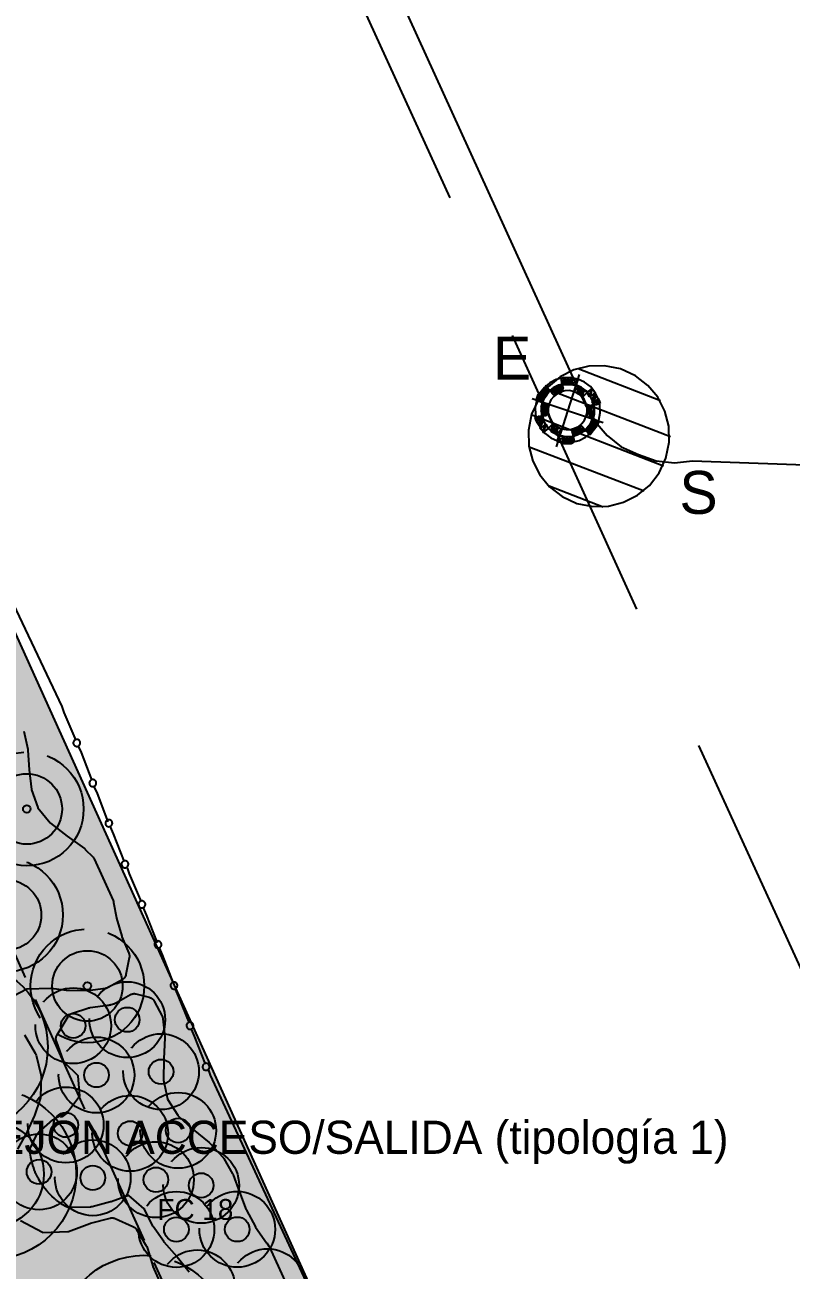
# Model space of a CAD drawing. Header units: metres. Extents: x 1 to 213, y 1 to 147.
# Drawn here: x 132.34 to 140.43, y 26.73 to 39.87 of the extents above; entities that cross this region are included whole.
import ezdxf
from ezdxf.enums import TextEntityAlignment as Align

# ---------------------------------------------------------------- set-up
doc = ezdxf.new("R2010")
doc.units = ezdxf.units.M
doc.linetypes.add('DASHED', pattern=[1.524, 1.27, -0.254])
for name, color, linetype in [('00-BASE-ARQUITECTURA', 8, 'Continuous'), ('00-BASE-TEXTO', 8, 'Continuous'), ('PJ-ARBUSTOS', 82, 'Continuous'), ('PJ-COPA-ADULTA', 8, 'DASHED'), ('PJ-CUBRESUELOS', 150, 'Continuous'), ('PJ-ETIQUETAS', 7, 'Continuous'), ('PJ-GRAVILLA', 42, 'Continuous'), ('PJ-LIMITE-JARDIN', 7, 'Continuous'), ('PJ-MASAS', 92, 'Continuous'), ('PJ-MASAS-RELLENO', 92, 'Continuous'), ('PJ-RIEGO-SECTORES', 5, 'Continuous'), ('PJ-VISIBILIDAD', 1, 'DASHED'), ('PJ-ZONAS-TIPOLOGIA', 30, 'Continuous')]:
    doc.layers.add(name, color=color, linetype=linetype)

# ---------------------------------------------------------------- blocks, each defined once
blk = doc.blocks.new('PJ_HS')
for radius in [0.558, 0.04]:
    blk.add_circle((0, 0), radius)
at = {"flags": 1}
for tag, p, height in [('CODIGO', (0.15, 0.15), 0.2), ('ESPECIE', (0.15, -0.1), 0.15), ('ZONA', (0.15, -0.3), 0.15)]:
    blk.add_attdef(tag, p, '', height=height, dxfattribs=at)
blk = doc.blocks.new('PJ_BA')
for radius in [0.372, 0.04]:
    blk.add_circle((0, 0), radius)
at = {"flags": 1}
for tag, p, height in [('CODIGO', (0.15, 0.15), 0.2), ('ESPECIE', (0.15, -0.1), 0.15), ('ZONA', (0.15, -0.3), 0.15)]:
    blk.add_attdef(tag, p, '', height=height, dxfattribs=at)
blk = doc.blocks.new('PJ_FC')
blk.add_circle((0, 0), 0.13)
at = {"flags": 1}
for tag, p, height in [('CODIGO', (0.15, 0.15), 0.2), ('ESPECIE', (0.15, -0.1), 0.15), ('ZONA', (0.15, -0.3), 0.15)]:
    blk.add_attdef(tag, p, '', height=height, dxfattribs=at)

msp = doc.modelspace()

# ---------------------------------------------------------------- hatches: boundary and pattern name
at = {"layer": 'PJ-GRAVILLA'}
h = msp.add_hatch(dxfattribs=at)
h.set_pattern_fill('GRAVEL', scale=0.03)
h.paths.add_polyline_path([(110.243, 40.04), (114.3, 39.996), (114.52, 39.908), (129.91, 39.908), (129.954, 39.82), (129.646, 39.467), (129.646, 39.247), (129.954, 38.497), (140.141, 15.963), (139.788, 15.919), (134.541, 16.669), (130.748, 16.889), (127.705, 17.551), (127.441, 17.727), (125.986, 18.124), (123.737, 19.138), (121.973, 20.152), (120.077, 21.519), (118.445, 22.975), (116.813, 24.783), (114.961, 27.384), (114.344, 28.531), (113.374, 30.692), (110.904, 37.439), (111.125, 37.747), (111.522, 37.968), (111.522, 38.409), (111.345, 38.629), (111.169, 38.673), (110.772, 38.497), (110.508, 38.673), (110.023, 39.864), (110.243, 40.04)])
at = {"layer": 'PJ-MASAS-RELLENO'}
for points in [[(129.147, 35.904), (129.142, 35.911), (129.138, 35.918), (129.135, 35.925), (129.132, 35.933), (129.13, 35.941), (129.129, 35.949), (129.129, 35.957), (129.13, 35.965), (129.143, 36.059), (129.145, 36.067), (129.147, 36.074), (129.15, 36.081), (129.153, 36.087), (129.157, 36.094), (129.162, 36.1), (129.245, 36.198), (129.245, 36.198), (129.376, 36.351), (129.376, 36.351), (129.504, 36.5), (129.512, 36.507), (129.654, 36.634), (129.661, 36.64), (129.824, 36.753), (129.824, 36.754), (129.983, 36.871), (129.986, 36.874), (130.044, 36.925), (130.051, 36.93), (130.057, 36.935), (130.065, 36.938), (130.072, 36.941), (130.08, 36.943), (130.088, 36.945), (130.183, 36.956), (130.191, 36.957), (130.199, 36.957), (130.207, 36.956), (130.215, 36.954), (130.222, 36.951), (130.229, 36.948), (130.236, 36.944), (130.397, 36.84), (130.403, 36.835), (130.484, 36.77), (130.49, 36.766), (130.495, 36.76), (130.499, 36.754), (130.503, 36.748), (130.507, 36.741), (130.771, 36.157), (130.774, 36.149), (130.776, 36.141), (130.777, 36.133), (130.778, 36.125), (130.78, 35.911), (130.78, 35.906), (130.807, 35.703), (130.808, 35.701), (130.808, 35.699), (130.874, 35.514), (130.876, 35.509), (130.965, 35.334), (130.966, 35.331), (131.048, 35.156), (131.05, 35.15), (131.052, 35.145), (131.106, 34.961), (131.108, 34.951), (131.141, 34.752), (131.141, 34.751), (131.182, 34.552), (131.183, 34.55), (131.184, 34.548), (131.266, 34.37), (131.267, 34.368), (131.268, 34.366), (131.408, 34.213), (131.409, 34.212), (131.411, 34.211), (131.593, 34.075), (131.755, 33.956), (131.761, 33.95), (131.767, 33.945), (131.772, 33.938), (131.776, 33.932), (131.78, 33.924), (132.029, 33.374), (132.032, 33.365), (132.035, 33.357), (132.036, 33.348), (132.05, 33.183), (132.051, 33.179), (132.09, 32.981), (132.09, 32.979), (132.091, 32.977), (132.162, 32.793), (132.164, 32.79), (132.25, 32.614), (132.253, 32.609), (132.324, 32.432), (132.326, 32.425), (132.328, 32.418), (132.367, 32.229), (132.369, 32.219), (132.384, 32.012), (132.384, 32.01), (132.407, 31.803), (132.407, 31.801), (132.408, 31.799), (132.474, 31.614), (132.475, 31.612), (132.476, 31.61), (132.604, 31.452), (132.606, 31.451), (132.607, 31.449), (132.784, 31.312), (132.785, 31.311), (132.966, 31.18), (132.971, 31.176), (132.976, 31.171), (133.054, 31.093), (133.059, 31.088), (133.063, 31.082), (133.067, 31.076), (133.071, 31.07), (133.269, 30.631), (133.272, 30.622), (133.275, 30.612), (133.305, 30.448), (133.306, 30.444), (133.361, 30.254), (133.363, 30.25), (133.436, 30.075), (133.438, 30.067), (133.44, 30.06), (133.442, 30.052), (133.442, 30.044), (133.442, 30.036), (133.44, 30.028), (133.405, 29.85), (133.403, 29.843), (133.4, 29.835), (133.397, 29.829), (133.393, 29.822), (133.389, 29.816), (133.384, 29.81), (133.378, 29.805), (133.372, 29.8), (133.365, 29.796), (133.218, 29.714), (133.211, 29.71), (133.204, 29.708), (133.197, 29.706), (133.19, 29.704), (133.004, 29.679), (132.998, 29.679), (132.992, 29.679), (132.782, 29.683), (132.774, 29.683), (132.618, 29.702), (132.612, 29.702), (132.363, 29.697), (132.361, 29.697), (132.359, 29.697), (132.216, 29.621), (132.214, 29.619), (132.053, 29.52), (132.046, 29.516), (132.039, 29.513), (131.852, 29.442), (131.845, 29.44), (131.838, 29.438), (131.83, 29.437), (131.823, 29.437), (131.628, 29.438), (131.621, 29.438), (131.614, 29.439), (131.607, 29.441), (131.6, 29.443), (131.594, 29.446), (131.428, 29.527), (131.421, 29.531), (131.415, 29.535), (131.406, 29.542), (131.403, 29.544), (131.402, 29.545), (131.397, 29.549), (131.393, 29.554), (131.267, 29.7), (131.263, 29.705), (131.259, 29.711), (131.256, 29.717), (131.165, 29.901), (131.161, 29.909), (131.091, 30.103), (131.089, 30.109), (131.034, 30.308), (131.032, 30.316), (131.032, 30.323), (131.016, 30.523), (131.016, 30.53), (131.016, 30.536), (131.017, 30.543), (131.019, 30.55), (131.069, 30.733), (131.071, 30.74), (131.074, 30.747), (131.077, 30.753), (131.081, 30.759), (131.086, 30.764), (131.209, 30.907), (131.215, 30.913), (131.221, 30.918), (131.228, 30.923), (131.235, 30.926), (131.41, 31.01), (131.416, 31.013), (131.423, 31.015), (131.429, 31.017), (131.615, 31.052), (131.617, 31.052), (131.619, 31.053), (131.863, 31.141), (131.865, 31.142), (131.865, 31.144), (131.911, 31.546), (131.911, 31.548), (131.91, 31.55), (131.758, 31.704), (131.756, 31.705), (131.755, 31.706), (131.484, 31.77), (131.482, 31.77), (131.48, 31.769), (131.326, 31.645), (131.319, 31.64), (131.312, 31.637), (131.305, 31.633), (131.298, 31.631), (131.122, 31.58), (131.115, 31.578), (131.108, 31.577), (131.1, 31.577), (131.093, 31.577), (130.903, 31.593), (130.895, 31.594), (130.887, 31.596), (130.695, 31.653), (130.689, 31.655), (130.496, 31.729), (130.491, 31.731), (130.3, 31.821), (130.293, 31.824), (130.287, 31.829), (130.214, 31.882), (130.208, 31.887), (130.202, 31.893), (130.162, 31.937), (130.16, 31.94), (130.143, 31.96), (130.141, 31.963), (130.093, 32.027), (130.091, 32.03), (130.077, 32.051), (130.075, 32.055), (130.033, 32.124), (130.032, 32.127), (130.02, 32.149), (130.018, 32.153), (129.983, 32.226), (129.982, 32.229), (129.972, 32.253), (129.971, 32.256), (129.97, 32.259), (129.967, 32.268), (129.966, 32.276), (129.954, 32.363), (129.954, 32.372), (129.954, 32.38), (129.955, 32.389), (129.957, 32.397), (130.016, 32.591), (130.018, 32.598), (130.021, 32.605), (130.025, 32.611), (130.134, 32.782), (130.136, 32.786), (130.24, 32.931), (130.241, 32.933), (130.241, 32.934), (130.307, 33.078), (130.308, 33.08), (130.308, 33.081), (130.355, 33.247), (130.358, 33.255), (130.426, 33.425), (130.429, 33.433), (130.433, 33.44), (130.438, 33.446), (130.56, 33.596), (130.668, 33.73), (130.669, 33.732), (130.668, 33.734), (130.605, 33.914), (130.604, 33.917), (130.523, 34.097), (130.522, 34.098), (130.522, 34.1), (130.414, 34.266), (130.41, 34.271), (130.274, 34.426), (130.25, 34.452), (130.245, 34.458), (130.241, 34.465), (130.237, 34.472), (129.998, 35.001), (129.996, 35.008), (129.994, 35.015), (129.992, 35.022), (129.991, 35.03), (129.991, 35.037), (129.997, 35.179), (129.998, 35.184), (130.022, 35.411), (130.022, 35.416), (130.017, 35.629), (130.017, 35.631), (130.016, 35.633), (129.955, 35.821), (129.955, 35.823), (129.953, 35.824), (129.676, 36.041), (129.675, 36.042), (129.673, 36.042), (129.463, 35.936), (129.461, 35.935), (129.46, 35.934), (129.331, 35.812), (129.325, 35.807), (129.319, 35.802), (129.312, 35.798), (129.305, 35.795), (129.298, 35.793), (129.29, 35.791), (129.282, 35.79), (129.274, 35.79), (129.267, 35.79), (129.259, 35.791), (129.251, 35.793), (129.244, 35.796), (129.237, 35.8), (129.23, 35.804), (129.224, 35.809), (129.218, 35.814), (129.213, 35.82), (129.147, 35.904)], [(129.221, 29.271), (129.221, 29.279), (129.221, 29.287), (129.222, 29.295), (129.223, 29.303), (129.226, 29.31), (129.229, 29.317), (129.233, 29.324), (129.274, 29.39), (129.279, 29.397), (129.284, 29.404), (129.441, 29.564), (129.442, 29.565), (129.443, 29.566), (129.443, 29.566), (129.609, 29.74), (129.61, 29.741), (129.616, 29.748), (129.617, 29.749), (129.622, 29.755), (129.624, 29.757), (129.635, 29.772), (129.637, 29.774), (129.641, 29.781), (129.642, 29.782), (129.647, 29.79), (129.647, 29.791), (129.742, 29.956), (129.743, 29.957), (129.747, 29.964), (129.747, 29.965), (129.75, 29.971), (129.751, 29.973), (129.758, 29.988), (129.759, 29.99), (129.761, 29.996), (129.761, 29.998), (129.767, 30.014), (129.767, 30.016), (129.769, 30.022), (129.769, 30.024), (129.773, 30.041), (129.773, 30.043), (129.774, 30.049), (129.774, 30.051), (129.775, 30.059), (129.775, 30.06), (129.793, 30.229), (129.793, 30.23), (129.794, 30.238), (129.794, 30.239), (129.794, 30.246), (129.794, 30.248), (129.794, 30.264), (129.794, 30.266), (129.794, 30.273), (129.794, 30.275), (129.792, 30.291), (129.792, 30.293), (129.791, 30.299), (129.79, 30.3), (129.789, 30.308), (129.789, 30.309), (129.749, 30.502), (129.749, 30.502), (129.748, 30.506), (129.748, 30.506), (129.747, 30.51), (129.747, 30.51), (129.746, 30.514), (129.746, 30.514), (129.72, 30.616), (129.718, 30.625), (129.717, 30.633), (129.717, 30.642), (129.719, 30.65), (129.72, 30.658), (129.723, 30.666), (129.794, 30.84), (129.798, 30.849), (129.9, 31.034), (129.901, 31.035), (129.975, 31.179), (129.976, 31.181), (129.977, 31.182), (130.006, 31.284), (130.006, 31.287), (130.035, 31.432), (130.037, 31.44), (130.04, 31.447), (130.043, 31.455), (130.047, 31.462), (130.161, 31.628), (130.166, 31.635), (130.171, 31.64), (130.177, 31.646), (130.184, 31.65), (130.191, 31.654), (130.198, 31.658), (130.349, 31.717), (130.357, 31.719), (130.365, 31.721), (130.373, 31.722), (130.381, 31.722), (130.389, 31.722), (130.397, 31.72), (130.405, 31.718), (130.412, 31.715), (130.419, 31.711), (130.487, 31.671), (130.488, 31.67), (130.513, 31.657), (130.514, 31.656), (130.589, 31.621), (130.59, 31.62), (130.616, 31.609), (130.618, 31.609), (130.695, 31.581), (130.697, 31.58), (130.723, 31.572), (130.725, 31.572), (130.805, 31.552), (130.807, 31.552), (130.834, 31.546), (130.836, 31.546), (130.896, 31.537), (130.904, 31.535), (130.911, 31.533), (130.918, 31.531), (130.924, 31.527), (130.93, 31.523), (130.936, 31.519), (130.942, 31.514), (130.947, 31.508), (130.951, 31.502), (131.012, 31.411), (131.016, 31.405), (131.019, 31.398), (131.022, 31.391), (131.023, 31.383), (131.025, 31.376), (131.05, 31.15), (131.05, 31.142), (131.05, 31.134), (131.049, 31.126), (131.011, 30.924), (131.008, 30.914), (130.948, 30.73), (130.947, 30.728), (130.947, 30.727), (130.916, 30.535), (130.887, 30.341), (130.885, 30.336), (130.837, 30.125), (130.836, 30.122), (130.798, 29.881), (130.798, 29.879), (130.798, 29.877), (130.825, 29.632), (130.825, 29.63), (130.826, 29.629), (130.962, 29.423), (130.963, 29.422), (130.964, 29.421), (131.189, 29.317), (131.191, 29.316), (131.193, 29.316), (131.45, 29.315), (131.453, 29.315), (131.455, 29.315), (131.69, 29.366), (131.691, 29.367), (131.691, 29.367), (131.699, 29.368), (131.706, 29.368), (131.713, 29.368), (131.72, 29.367), (131.727, 29.366), (131.734, 29.364), (131.752, 29.357), (131.753, 29.357), (131.78, 29.349), (131.782, 29.348), (131.855, 29.33), (131.857, 29.33), (131.883, 29.324), (131.885, 29.324), (131.96, 29.313), (131.962, 29.313), (131.989, 29.31), (131.991, 29.31), (132.066, 29.306), (132.068, 29.306), (132.096, 29.306), (132.098, 29.306), (132.173, 29.31), (132.173, 29.31), (132.18, 29.31), (132.188, 29.309), (132.195, 29.308), (132.202, 29.306), (132.209, 29.304), (132.216, 29.301), (132.223, 29.297), (132.308, 29.241), (132.314, 29.236), (132.32, 29.232), (132.325, 29.226), (132.329, 29.221), (132.333, 29.214), (132.447, 29.021), (132.451, 29.014), (132.454, 29.007), (132.456, 28.999), (132.506, 28.794), (132.507, 28.787), (132.508, 28.78), (132.508, 28.774), (132.504, 28.565), (132.503, 28.556), (132.502, 28.548), (132.5, 28.54), (132.438, 28.362), (132.435, 28.355), (132.362, 28.195), (132.36, 28.191), (132.261, 28.006), (132.259, 28.002), (132.171, 27.765), (132.17, 27.763), (132.17, 27.761), (132.163, 27.492), (132.163, 27.49), (132.164, 27.489), (132.287, 27.256), (132.288, 27.254), (132.29, 27.253), (132.524, 27.13), (132.526, 27.129), (132.528, 27.129), (132.793, 27.138), (132.795, 27.138), (132.797, 27.139), (133.024, 27.224), (133.032, 27.226), (133.238, 27.279), (133.246, 27.281), (133.253, 27.282), (133.261, 27.282), (133.269, 27.281), (133.276, 27.28), (133.284, 27.278), (133.291, 27.275), (133.479, 27.192), (133.486, 27.188), (133.493, 27.184), (133.499, 27.179), (133.505, 27.173), (133.51, 27.167), (133.515, 27.16), (133.62, 26.988), (133.625, 26.979), (133.633, 26.96), (133.637, 26.949), (133.688, 26.774), (133.69, 26.769), (133.774, 26.58), (133.777, 26.573), (133.779, 26.566), (133.832, 26.346), (133.834, 26.337), (133.835, 26.328), (133.834, 26.32), (133.833, 26.311), (133.789, 26.096), (133.787, 26.088), (133.784, 26.08), (133.781, 26.073), (133.777, 26.066), (133.772, 26.06), (133.766, 26.054), (133.614, 25.909), (133.607, 25.903), (133.601, 25.899), (133.594, 25.895), (133.586, 25.892), (133.578, 25.889), (133.57, 25.888), (133.562, 25.887), (133.365, 25.877), (133.357, 25.877), (133.349, 25.878), (133.341, 25.879), (133.334, 25.882), (133.326, 25.885), (133.319, 25.888), (133.313, 25.893), (133.153, 26.012), (133.147, 26.018), (133.141, 26.024), (132.991, 26.199), (132.99, 26.2), (132.989, 26.201), (132.815, 26.317), (132.814, 26.318), (132.812, 26.318), (132.615, 26.341), (132.613, 26.341), (132.61, 26.34), (132.394, 26.29), (132.391, 26.289), (132.172, 26.22), (132.161, 26.218), (132.103, 26.208), (132.095, 26.207), (132.088, 26.207), (132.081, 26.208), (132.074, 26.209), (131.976, 26.228), (131.97, 26.23), (131.963, 26.232), (131.819, 26.287), (131.812, 26.29), (131.805, 26.294), (131.651, 26.391), (131.649, 26.392), (131.485, 26.502), (131.484, 26.503), (131.476, 26.508), (131.475, 26.508), (131.469, 26.512), (131.467, 26.513), (131.451, 26.521), (131.449, 26.522), (131.443, 26.525), (131.442, 26.526), (131.434, 26.529), (131.432, 26.529), (131.269, 26.593), (131.268, 26.593), (131.26, 26.596), (131.259, 26.596), (131.253, 26.598), (131.251, 26.599), (131.235, 26.603), (131.233, 26.603), (131.227, 26.605), (131.225, 26.605), (131.209, 26.608), (131.207, 26.608), (131.201, 26.609), (131.199, 26.609), (131.183, 26.61), (131.181, 26.61), (131.174, 26.61), (131.173, 26.61), (131.165, 26.61), (131.164, 26.61), (130.984, 26.603), (130.983, 26.603), (130.975, 26.602), (130.974, 26.602), (130.968, 26.602), (130.966, 26.601), (130.95, 26.599), (130.948, 26.599), (130.942, 26.598), (130.94, 26.597), (130.924, 26.593), (130.922, 26.593), (130.916, 26.591), (130.915, 26.591), (130.907, 26.588), (130.906, 26.588), (130.693, 26.512), (130.692, 26.511), (130.687, 26.509), (130.686, 26.509), (130.681, 26.507), (130.68, 26.507), (130.675, 26.504), (130.674, 26.504), (130.536, 26.443), (130.529, 26.44), (130.522, 26.438), (130.514, 26.437), (130.506, 26.436), (130.498, 26.436), (130.491, 26.437), (130.483, 26.439), (130.476, 26.441), (130.469, 26.444), (130.462, 26.448), (130.455, 26.453), (130.387, 26.505), (130.38, 26.511), (130.373, 26.518), (130.223, 26.705), (130.223, 26.706), (130.069, 26.903), (130.068, 26.905), (130.066, 26.906), (129.899, 27.045), (129.898, 27.046), (129.896, 27.044), (129.681, 26.83), (129.675, 26.824), (129.669, 26.82), (129.662, 26.816), (129.655, 26.812), (129.647, 26.81), (129.639, 26.808), (129.631, 26.807), (129.623, 26.806), (129.615, 26.807), (129.607, 26.808), (129.6, 26.81), (129.592, 26.813), (129.585, 26.817), (129.578, 26.821), (129.572, 26.826), (129.566, 26.832), (129.561, 26.838), (129.557, 26.845), (129.49, 26.952), (129.487, 26.958), (129.484, 26.965), (129.482, 26.971), (129.434, 27.13), (129.433, 27.134), (129.399, 27.271), (129.398, 27.278), (129.397, 27.285), (129.386, 27.459), (129.386, 27.469), (129.397, 27.656), (129.398, 27.664), (129.4, 27.672), (129.448, 27.855), (129.451, 27.864), (129.525, 28.05), (129.526, 28.054), (129.581, 28.245), (129.581, 28.247), (129.581, 28.25), (129.571, 28.448), (129.571, 28.45), (129.57, 28.453), (129.484, 28.66), (129.481, 28.665), (129.354, 28.877), (129.351, 28.883), (129.251, 29.082), (129.248, 29.091), (129.245, 29.099), (129.244, 29.108), (129.221, 29.271)], [(132.393, 27.986), (132.392, 27.993), (132.393, 28), (132.393, 28.007), (132.395, 28.015), (132.397, 28.022), (132.4, 28.028), (132.464, 28.161), (132.468, 28.169), (132.473, 28.175), (132.478, 28.181), (132.484, 28.187), (132.634, 28.317), (132.64, 28.322), (132.647, 28.327), (132.796, 28.41), (132.797, 28.411), (132.799, 28.413), (132.916, 28.566), (132.917, 28.567), (132.917, 28.569), (132.9, 28.778), (132.9, 28.78), (132.899, 28.781), (132.761, 28.92), (132.756, 28.927), (132.751, 28.934), (132.746, 28.941), (132.743, 28.949), (132.671, 29.146), (132.669, 29.154), (132.667, 29.161), (132.666, 29.169), (132.666, 29.177), (132.667, 29.185), (132.669, 29.193), (132.671, 29.2), (132.674, 29.208), (132.678, 29.215), (132.795, 29.409), (132.8, 29.415), (132.805, 29.422), (132.811, 29.427), (132.817, 29.432), (132.824, 29.437), (132.831, 29.44), (132.839, 29.443), (133.002, 29.496), (133.01, 29.499), (133.019, 29.5), (133.021, 29.5), (133.022, 29.5), (133.028, 29.501), (133.028, 29.501), (133.213, 29.526), (133.214, 29.526), (133.221, 29.527), (133.222, 29.527), (133.228, 29.528), (133.23, 29.529), (133.245, 29.532), (133.246, 29.533), (133.252, 29.534), (133.254, 29.535), (133.268, 29.539), (133.27, 29.54), (133.275, 29.542), (133.277, 29.543), (133.29, 29.549), (133.292, 29.55), (133.298, 29.552), (133.299, 29.553), (133.305, 29.556), (133.306, 29.557), (133.453, 29.639), (133.453, 29.639), (133.459, 29.642), (133.466, 29.645), (133.474, 29.647), (133.481, 29.648), (133.489, 29.649), (133.496, 29.649), (133.504, 29.648), (133.511, 29.646), (133.652, 29.611), (133.659, 29.609), (133.666, 29.606), (133.672, 29.603), (133.679, 29.599), (133.684, 29.594), (133.69, 29.589), (133.695, 29.583), (133.699, 29.577), (133.703, 29.571), (133.787, 29.411), (133.79, 29.404), (133.792, 29.397), (133.794, 29.39), (133.795, 29.383), (133.816, 29.193), (133.817, 29.187), (133.817, 29.181), (133.806, 28.962), (133.806, 28.961), (133.801, 28.74), (133.802, 28.738), (133.802, 28.736), (133.843, 28.538), (133.844, 28.536), (133.845, 28.534), (133.952, 28.366), (133.953, 28.364), (133.954, 28.363), (134.113, 28.216), (134.115, 28.215), (134.283, 28.076), (134.291, 28.069), (134.427, 27.924), (134.433, 27.917), (134.438, 27.91), (134.531, 27.748), (134.534, 27.742), (134.537, 27.736), (134.605, 27.553), (134.676, 27.367), (134.678, 27.362), (134.772, 27.189), (134.774, 27.185), (134.891, 27.02), (134.892, 27.019), (134.916, 26.983), (134.92, 26.978), (134.923, 26.972), (135.084, 26.617), (135.087, 26.609), (135.089, 26.6), (135.09, 26.592), (135.104, 26.459), (135.104, 26.452), (135.104, 26.445), (135.087, 26.223), (135.071, 25.997), (135.071, 25.995), (135.072, 25.993), (135.101, 25.789), (135.101, 25.787), (135.102, 25.786), (135.195, 25.61), (135.196, 25.609), (135.197, 25.608), (135.341, 25.454), (135.341, 25.453), (135.431, 25.356), (135.436, 25.351), (135.44, 25.344), (135.444, 25.338), (135.447, 25.331), (135.449, 25.324), (135.451, 25.316), (135.452, 25.309), (135.452, 25.301), (135.452, 25.293), (135.45, 25.286), (135.448, 25.279), (135.419, 25.182), (135.416, 25.174), (135.413, 25.167), (135.408, 25.16), (135.404, 25.154), (135.398, 25.148), (135.392, 25.143), (135.386, 25.138), (135.379, 25.134), (135.372, 25.131), (135.364, 25.129), (135.357, 25.127), (135.213, 25.1), (135.205, 25.099), (135.197, 25.099), (135.189, 25.1), (135.181, 25.101), (135.173, 25.104), (135.015, 25.158), (135.013, 25.159), (135.011, 25.159), (134.817, 25.153), (134.611, 25.145), (134.603, 25.145), (134.595, 25.146), (134.587, 25.148), (134.58, 25.15), (134.573, 25.153), (134.566, 25.157), (134.559, 25.161), (134.403, 25.281), (134.397, 25.286), (134.391, 25.292), (134.386, 25.298), (134.382, 25.305), (134.378, 25.312), (134.146, 25.825), (134.143, 25.833), (134.141, 25.841), (134.14, 25.848), (134.139, 25.857), (134.139, 25.865), (134.157, 26.08), (134.157, 26.081), (134.177, 26.309), (134.177, 26.311), (134.177, 26.313), (134.157, 26.521), (134.157, 26.523), (134.156, 26.525), (134.076, 26.705), (134.075, 26.707), (134.074, 26.708), (133.947, 26.869), (133.946, 26.871), (133.81, 27.025), (133.804, 27.032), (133.693, 27.19), (133.689, 27.196), (133.686, 27.202), (133.602, 27.375), (133.601, 27.377), (133.599, 27.379), (133.434, 27.518), (133.432, 27.519), (133.431, 27.518), (133.248, 27.452), (133.241, 27.45), (133.049, 27.399), (133.039, 27.397), (133.03, 27.396), (132.813, 27.39), (132.806, 27.39), (132.798, 27.391), (132.791, 27.393), (132.784, 27.395), (132.777, 27.398), (132.77, 27.402), (132.736, 27.422), (132.733, 27.424), (132.712, 27.438), (132.709, 27.44), (132.676, 27.464), (132.673, 27.467), (132.654, 27.483), (132.651, 27.485), (132.621, 27.512), (132.618, 27.515), (132.6, 27.533), (132.597, 27.536), (132.57, 27.566), (132.568, 27.569), (132.552, 27.589), (132.549, 27.592), (132.525, 27.624), (132.523, 27.627), (132.509, 27.648), (132.507, 27.652), (132.486, 27.686), (132.484, 27.69), (132.472, 27.712), (132.47, 27.716), (132.453, 27.752), (132.451, 27.755), (132.442, 27.779), (132.44, 27.783), (132.427, 27.821), (132.425, 27.824), (132.418, 27.849), (132.417, 27.852), (132.407, 27.891), (132.406, 27.895), (132.401, 27.92), (132.401, 27.924), (132.395, 27.964), (132.394, 27.968), (132.393, 27.986)]]:
    msp.add_hatch(color=7, dxfattribs=at).paths.add_polyline_path(points)

# ---------------------------------------------------------------- linework, layer by layer
at = {"layer": '00-BASE-ARQUITECTURA'}
for points in [[(132.733, 32.681), (129.96, 38.513), (126.753, 45.678), (123.451, 52.758), (120.043, 60.007), (116.752, 67.225), (113.566, 74.21), (110.402, 81.365), (106.962, 88.477), (103.628, 95.705), (100.348, 102.806), (97.046, 109.993), (93.786, 117.105), (90.42, 124.481), (87.14, 131.54), (83.753, 138.843), (80.652, 145.574)], [(132.457, 48.577), (138.257, 35.867), (138.363, 35.687), (138.49, 35.539), (138.638, 35.422), (138.818, 35.338), (139.008, 35.274), (139.199, 35.253), (139.389, 35.274), (155.783, 34.692)], [(135.505, 40.936), (136.828, 38.047)], [(137.484, 36.597), (138.797, 33.708)], [(138.169, 34.824), (138.338, 34.79), (138.504, 34.795), (138.663, 34.835), (138.809, 34.91), (138.936, 35.014), (139.038, 35.146), (139.109, 35.302), (139.144, 35.471), (139.139, 35.638), (139.098, 35.797), (139.024, 35.943), (138.92, 36.069), (138.788, 36.171), (138.631, 36.243), (138.462, 36.277), (138.296, 36.272), (138.137, 36.232), (137.991, 36.158), (137.864, 36.053), (137.762, 35.921), (137.691, 35.765), (137.656, 35.596), (137.661, 35.429), (137.702, 35.27), (137.776, 35.124), (137.88, 34.998), (138.012, 34.896), (138.169, 34.824)], [(137.965, 35.482), (138.043, 35.466), (138.12, 35.468), (138.193, 35.487), (138.26, 35.521), (138.319, 35.569), (138.366, 35.63), (138.399, 35.702), (138.415, 35.78), (138.413, 35.857), (138.394, 35.93), (138.36, 35.997), (138.311, 36.056), (138.251, 36.103), (138.178, 36.136), (138.101, 36.152), (138.024, 36.149), (137.95, 36.13), (137.883, 36.096), (137.825, 36.048), (137.778, 35.987), (137.745, 35.915), (137.729, 35.837), (137.731, 35.761), (137.75, 35.687), (137.784, 35.62), (137.832, 35.562), (137.893, 35.515), (137.965, 35.482)], [(138.194, 36.184), (137.95, 35.422)], [(138.003, 36.142), (138.003, 36.142), (138.035, 36.153), (138.003, 36.142), (138.035, 36.153), (138.014, 36.079), (138.003, 36.142)], [(138.035, 36.079), (138.056, 36.153), (138.014, 36.079), (138.035, 36.079)], [(138.056, 36.153), (138.014, 36.079), (138.035, 36.153), (138.056, 36.153)], [(138.067, 36.079), (138.088, 36.153), (138.035, 36.079), (138.067, 36.079)], [(138.088, 36.153), (138.035, 36.079), (138.056, 36.153), (138.088, 36.153)], [(138.098, 36.079), (138.119, 36.153), (138.067, 36.079), (138.098, 36.079)], [(138.119, 36.153), (138.067, 36.079), (138.088, 36.153), (138.119, 36.153)], [(138.13, 36.142), (138.098, 36.079), (138.119, 36.153), (138.13, 36.142)], [(138.183, 36.248), (139.051, 35.909)], [(137.802, 36.015), (137.76, 35.973), (137.749, 35.909), (137.802, 36.015)], [(137.802, 36.015), (137.76, 35.909), (137.749, 35.909), (137.802, 36.015)], [(137.781, 35.899), (137.844, 36.068), (137.76, 35.909), (137.781, 35.899)], [(137.844, 36.068), (137.76, 35.909), (137.802, 36.015), (137.844, 36.068)], [(137.855, 36.047), (137.781, 35.899), (137.844, 36.068), (137.855, 36.047)], [(137.802, 35.888), (137.855, 36.047), (137.781, 35.899), (137.802, 35.888)], [(137.985, 35.542), (138.048, 35.529), (138.111, 35.531), (138.171, 35.546), (138.226, 35.574), (138.273, 35.613), (138.312, 35.663), (138.339, 35.722), (138.351, 35.785), (138.35, 35.848), (138.334, 35.908), (138.306, 35.962), (138.267, 36.01), (138.218, 36.048), (138.159, 36.075), (138.095, 36.088), (138.033, 36.086), (137.973, 36.071), (137.918, 36.043), (137.87, 36.004), (137.832, 35.954), (137.805, 35.896), (137.792, 35.832), (137.794, 35.769), (137.809, 35.71), (137.837, 35.655), (137.877, 35.607), (137.926, 35.569), (137.985, 35.542)], [(137.865, 36.036), (137.802, 35.888), (137.855, 36.047), (137.865, 36.036)], [(137.823, 35.93), (137.865, 36.036), (137.802, 35.888), (137.823, 35.93)], [(137.865, 36.026), (137.823, 35.93), (137.865, 36.036), (137.865, 36.026)], [(137.855, 35.973), (137.865, 36.026), (137.823, 35.93), (137.855, 35.973)], [(137.844, 36.036), (139.157, 35.528)], [(137.887, 36.015), (137.855, 35.973), (137.865, 36.026), (137.887, 36.015)], [(138.008, 35.612), (138.055, 35.603), (138.101, 35.604), (138.145, 35.616), (138.185, 35.636), (138.22, 35.665), (138.248, 35.701), (138.268, 35.745), (138.278, 35.791), (138.276, 35.838), (138.265, 35.882), (138.244, 35.922), (138.216, 35.957), (138.179, 35.985), (138.136, 36.005), (138.089, 36.014), (138.043, 36.013), (137.999, 36.002), (137.959, 35.981), (137.924, 35.952), (137.895, 35.916), (137.876, 35.873), (137.866, 35.826), (137.867, 35.78), (137.879, 35.736), (137.899, 35.696), (137.928, 35.66), (137.965, 35.632), (138.008, 35.612)], [(137.887, 36.015), (137.887, 36.015), (137.929, 36.036), (137.887, 36.015), (137.929, 36.036), (137.908, 35.983), (137.887, 36.015)], [(137.929, 35.962), (137.961, 36.057), (137.908, 35.983), (137.929, 35.962)], [(137.961, 36.057), (137.908, 35.983), (137.929, 36.036), (137.961, 36.057)], [(137.94, 35.962), (137.971, 36.057), (137.929, 35.962), (137.94, 35.962)], [(137.971, 36.057), (137.929, 35.962), (137.961, 36.057), (137.971, 36.057)], [(137.961, 35.983), (137.992, 36.068), (137.94, 35.962), (137.961, 35.983)], [(137.992, 36.068), (137.94, 35.962), (137.971, 36.057), (137.992, 36.068)], [(137.992, 35.994), (138.014, 36.079), (137.961, 35.983), (137.992, 35.994)], [(138.014, 36.079), (137.961, 35.983), (137.992, 36.068), (138.014, 36.079)], [(137.992, 35.994), (138.014, 36.068), (138.014, 36.079), (137.992, 35.994)], [(138.024, 36.036), (137.992, 35.994), (138.014, 36.068), (138.024, 36.036)], [(138.014, 36.068), (137.992, 35.994), (138.014, 36.068)], [(138.014, 36.004), (138.024, 36.036), (137.992, 35.994), (138.014, 36.004)], [(138.109, 36.079), (138.13, 36.142), (138.098, 36.079), (138.109, 36.079)], [(138.183, 36.131), (138.109, 36.079), (138.13, 36.142), (138.183, 36.131)], [(138.162, 36.068), (138.183, 36.131), (138.109, 36.079), (138.162, 36.068)], [(138.194, 36.057), (138.141, 36.004), (138.162, 36.068), (138.194, 36.057)], [(138.172, 35.983), (138.194, 36.057), (138.141, 36.004), (138.172, 35.983)], [(138.204, 36.047), (138.172, 35.983), (138.194, 36.057), (138.204, 36.047)], [(138.183, 35.983), (138.204, 36.047), (138.172, 35.983), (138.183, 35.983)], [(138.225, 36.036), (138.183, 35.983), (138.204, 36.047), (138.225, 36.036)], [(138.204, 35.973), (138.225, 36.036), (138.183, 35.983), (138.204, 35.973)], [(138.246, 36.026), (138.204, 35.973), (138.225, 36.036), (138.246, 36.026)], [(138.215, 35.952), (138.246, 36.026), (138.204, 35.973), (138.215, 35.952)], [(138.246, 36.015), (138.215, 35.952), (138.246, 36.026), (138.246, 36.015)], [(138.225, 35.941), (138.246, 36.015), (138.215, 35.952), (138.225, 35.941)], [(138.278, 35.994), (138.225, 35.941), (138.246, 36.015), (138.278, 35.994)], [(138.278, 35.994), (138.278, 35.994), (138.331, 36.036), (138.278, 35.994), (138.331, 36.036), (138.299, 35.952), (138.278, 35.994)], [(138.299, 35.952), (138.299, 35.952), (138.331, 36.036), (138.299, 35.952), (138.331, 36.036), (138.31, 35.952), (138.299, 35.952)], [(138.363, 35.994), (138.31, 35.952), (138.331, 36.036), (138.363, 35.994)], [(137.696, 35.93), (138.448, 35.676)], [(137.76, 35.973), (137.749, 35.909), (137.738, 35.909), (137.76, 35.973)], [(137.844, 35.877), (137.791, 35.793), (137.823, 35.888), (137.844, 35.877)], [(137.791, 35.793), (137.823, 35.888), (137.791, 35.846), (137.791, 35.793)], [(137.823, 35.888), (137.791, 35.846), (137.813, 35.888), (137.823, 35.888)], [(137.791, 35.846), (137.813, 35.888), (137.802, 35.888), (137.791, 35.846)], [(137.813, 35.888), (137.802, 35.888), (137.813, 35.888)], [(137.802, 35.888), (137.802, 35.888)], [(138.268, 35.983), (138.278, 35.994), (138.225, 35.941), (138.268, 35.983)], [(138.331, 35.909), (138.363, 35.994), (138.31, 35.952), (138.331, 35.909)], [(138.363, 35.983), (138.331, 35.909), (138.363, 35.994), (138.363, 35.983)], [(138.373, 35.962), (138.331, 35.888), (138.363, 35.983), (138.373, 35.962)], [(138.331, 35.888), (138.363, 35.983), (138.331, 35.909), (138.331, 35.888)], [(138.342, 35.867), (138.373, 35.962), (138.331, 35.888), (138.342, 35.867)], [(138.395, 35.93), (138.342, 35.867), (138.373, 35.962), (138.395, 35.93)], [(138.373, 35.867), (138.395, 35.93), (138.342, 35.867), (138.373, 35.867)], [(138.405, 35.909), (138.373, 35.867), (138.395, 35.93), (138.405, 35.909)], [(138.384, 35.867), (138.405, 35.909), (138.373, 35.867), (138.384, 35.867)], [(138.416, 35.877), (138.384, 35.867), (138.405, 35.909), (138.416, 35.877)], [(137.686, 35.761), (139.083, 35.221)], [(137.77, 35.645), (137.802, 35.75), (137.749, 35.676), (137.77, 35.645)], [(137.802, 35.75), (137.749, 35.676), (137.77, 35.74), (137.802, 35.75)], [(137.813, 35.719), (137.77, 35.645), (137.802, 35.75), (137.813, 35.719)], [(137.802, 35.75), (137.844, 35.877), (137.791, 35.793), (137.802, 35.75)], [(137.823, 35.75), (137.855, 35.877), (137.802, 35.75), (137.823, 35.75)], [(137.855, 35.877), (137.802, 35.75), (137.844, 35.877), (137.855, 35.877)], [(137.876, 35.867), (137.823, 35.75), (137.855, 35.877), (137.876, 35.867)], [(137.834, 35.75), (137.876, 35.867), (137.823, 35.75), (137.834, 35.75)], [(137.865, 35.835), (137.834, 35.75), (137.876, 35.867), (137.865, 35.835)], [(137.844, 35.75), (137.865, 35.835), (137.834, 35.75), (137.844, 35.75)], [(137.865, 35.793), (137.844, 35.75), (137.865, 35.835), (137.865, 35.793)], [(137.855, 35.761), (137.865, 35.793), (137.844, 35.75), (137.855, 35.761)], [(138.299, 35.729), (138.342, 35.867), (138.268, 35.74), (138.299, 35.729)], [(138.342, 35.867), (138.268, 35.74), (138.31, 35.856), (138.342, 35.867)], [(138.268, 35.74), (138.31, 35.856), (138.278, 35.772), (138.268, 35.74)], [(138.31, 35.856), (138.278, 35.772), (138.299, 35.856), (138.31, 35.856)], [(138.278, 35.772), (138.299, 35.856), (138.278, 35.814), (138.278, 35.772)], [(138.299, 35.856), (138.278, 35.814), (138.289, 35.846), (138.299, 35.856)], [(138.352, 35.814), (138.299, 35.729), (138.342, 35.867), (138.352, 35.814)], [(138.321, 35.719), (138.352, 35.814), (138.299, 35.729), (138.321, 35.719)], [(138.352, 35.761), (138.321, 35.719), (138.352, 35.814), (138.352, 35.761)], [(138.331, 35.719), (138.352, 35.761), (138.321, 35.719), (138.331, 35.719)], [(138.342, 35.719), (138.331, 35.719), (138.352, 35.761), (138.342, 35.719)], [(137.76, 35.74), (137.738, 35.698), (137.728, 35.729), (137.76, 35.74)], [(137.77, 35.74), (137.76, 35.74), (137.738, 35.698), (137.77, 35.74)], [(137.77, 35.74), (137.749, 35.676), (137.738, 35.698), (137.77, 35.74)], [(137.781, 35.623), (137.813, 35.719), (137.77, 35.645), (137.781, 35.623)], [(137.813, 35.698), (137.781, 35.623), (137.813, 35.719), (137.813, 35.698)], [(137.834, 35.655), (137.781, 35.613), (137.813, 35.698), (137.834, 35.655)], [(137.781, 35.613), (137.813, 35.698), (137.781, 35.623), (137.781, 35.613)], [(137.813, 35.581), (137.834, 35.655), (137.781, 35.613), (137.813, 35.581)], [(137.865, 35.613), (137.813, 35.571), (137.844, 35.655), (137.865, 35.613)], [(137.813, 35.571), (137.844, 35.655), (137.813, 35.581), (137.813, 35.571)], [(137.844, 35.655), (137.813, 35.581), (137.834, 35.655), (137.844, 35.655)], [(137.865, 35.613), (137.865, 35.613), (137.876, 35.623), (137.865, 35.613), (137.876, 35.623), (137.918, 35.666), (137.865, 35.613)], [(137.918, 35.666), (137.897, 35.592), (137.865, 35.613), (137.918, 35.666)], [(137.929, 35.655), (137.897, 35.592), (137.918, 35.666), (137.929, 35.655)], [(137.94, 35.645), (137.897, 35.581), (137.929, 35.655), (137.94, 35.645)], [(137.897, 35.581), (137.929, 35.655), (137.897, 35.592), (137.897, 35.581)], [(137.918, 35.571), (137.94, 35.645), (137.897, 35.581), (137.918, 35.571)], [(137.961, 35.623), (137.918, 35.571), (137.94, 35.645), (137.961, 35.623)], [(137.94, 35.56), (137.961, 35.623), (137.918, 35.571), (137.94, 35.56)], [(137.95, 35.549), (137.971, 35.623), (137.94, 35.56), (137.95, 35.549)], [(137.971, 35.623), (137.94, 35.56), (137.961, 35.623), (137.971, 35.623)], [(138.003, 35.602), (137.95, 35.549), (137.971, 35.623), (138.003, 35.602)], [(138.151, 35.539), (138.183, 35.623), (138.13, 35.528), (138.151, 35.539)], [(138.183, 35.623), (138.13, 35.528), (138.151, 35.613), (138.183, 35.623)], [(138.172, 35.549), (138.204, 35.645), (138.151, 35.539), (138.172, 35.549)], [(138.204, 35.645), (138.151, 35.539), (138.183, 35.623), (138.204, 35.645)], [(138.183, 35.549), (138.215, 35.645), (138.172, 35.549), (138.183, 35.549)], [(138.215, 35.645), (138.172, 35.549), (138.204, 35.645), (138.215, 35.645)], [(138.236, 35.623), (138.183, 35.549), (138.215, 35.645), (138.236, 35.623)], [(138.215, 35.571), (138.236, 35.623), (138.183, 35.549), (138.215, 35.571)], [(138.257, 35.592), (138.215, 35.571), (138.236, 35.623), (138.257, 35.592)], [(138.278, 35.581), (138.289, 35.634), (138.257, 35.592), (138.278, 35.581)], [(138.289, 35.571), (138.321, 35.676), (138.278, 35.581), (138.289, 35.571)], [(138.321, 35.676), (138.278, 35.581), (138.289, 35.634), (138.321, 35.676)], [(138.363, 35.708), (138.289, 35.56), (138.342, 35.719), (138.363, 35.708)], [(138.289, 35.56), (138.342, 35.719), (138.289, 35.571), (138.289, 35.56)], [(138.342, 35.719), (138.289, 35.571), (138.321, 35.676), (138.342, 35.719)], [(138.31, 35.549), (138.363, 35.708), (138.289, 35.56), (138.31, 35.549)], [(138.384, 35.698), (138.31, 35.549), (138.363, 35.708), (138.384, 35.698)], [(138.342, 35.592), (138.384, 35.698), (138.31, 35.549), (138.342, 35.592)], [(138.384, 35.645), (138.395, 35.698), (138.342, 35.592), (138.384, 35.645)], [(138.395, 35.698), (138.342, 35.592), (138.384, 35.698), (138.395, 35.698)], [(138.405, 35.698), (138.384, 35.645), (138.395, 35.698), (138.405, 35.698)], [(137.813, 35.571), (137.865, 35.613), (137.813, 35.571)], [(137.982, 35.539), (138.003, 35.602), (137.95, 35.549), (137.982, 35.539)], [(138.035, 35.528), (137.961, 35.475), (137.982, 35.539), (138.035, 35.528)], [(138.014, 35.465), (138.035, 35.528), (137.961, 35.475), (138.014, 35.465)], [(138.024, 35.454), (138.045, 35.528), (138.014, 35.465), (138.024, 35.454)], [(138.045, 35.528), (138.014, 35.465), (138.035, 35.528), (138.045, 35.528)], [(138.056, 35.454), (138.077, 35.528), (138.024, 35.454), (138.056, 35.454)], [(138.077, 35.528), (138.024, 35.454), (138.045, 35.528), (138.077, 35.528)], [(138.088, 35.454), (138.109, 35.528), (138.056, 35.454), (138.088, 35.454)], [(138.109, 35.528), (138.056, 35.454), (138.077, 35.528), (138.109, 35.528)], [(138.109, 35.454), (138.13, 35.528), (138.088, 35.454), (138.109, 35.454)], [(138.13, 35.528), (138.088, 35.454), (138.109, 35.528), (138.13, 35.528)], [(138.141, 35.486), (138.109, 35.454), (138.13, 35.528), (138.141, 35.486)], [(138.13, 35.539), (138.151, 35.613), (138.119, 35.571), (138.13, 35.539)], [(138.151, 35.613), (138.119, 35.571), (138.13, 35.602), (138.151, 35.613)], [(138.13, 35.539), (138.13, 35.539), (138.151, 35.613), (138.13, 35.539), (138.151, 35.613), (138.13, 35.528), (138.13, 35.539)], [(138.215, 35.571), (138.257, 35.592), (138.215, 35.571)], [(137.664, 35.422), (138.881, 34.957)], [(138.13, 35.465), (138.141, 35.486), (138.109, 35.454), (138.13, 35.465)], [(137.876, 35.01), (138.448, 34.787)], [(132.881, 32.321), (132.754, 32.618), (132.733, 32.681)], [(132.872, 32.329), (132.865, 32.325), (132.859, 32.32), (132.854, 32.313), (132.851, 32.306), (132.849, 32.298), (132.849, 32.289), (132.852, 32.281), (132.856, 32.274), (132.861, 32.268), (132.868, 32.263), (132.875, 32.26), (132.883, 32.258), (132.892, 32.258), (132.9, 32.261), (132.907, 32.265), (132.914, 32.27), (132.918, 32.277), (132.921, 32.284), (132.923, 32.292), (132.923, 32.301), (132.92, 32.309), (132.916, 32.316), (132.911, 32.323), (132.904, 32.327), (132.897, 32.33), (132.889, 32.332), (132.88, 32.332), (132.872, 32.329)], [(133.05, 31.898), (132.934, 32.194), (132.902, 32.269)], [(139.453, 32.269), (140.776, 29.379)], [(133.042, 31.906), (133.034, 31.902), (133.028, 31.896), (133.023, 31.89), (133.02, 31.882), (133.018, 31.874), (133.019, 31.866), (133.021, 31.858), (133.025, 31.85), (133.031, 31.844), (133.037, 31.839), (133.045, 31.836), (133.053, 31.835), (133.061, 31.835), (133.069, 31.837), (133.077, 31.841), (133.083, 31.847), (133.088, 31.854), (133.091, 31.861), (133.092, 31.869), (133.092, 31.877), (133.09, 31.885), (133.086, 31.893), (133.08, 31.899), (133.074, 31.904), (133.066, 31.907), (133.058, 31.909), (133.05, 31.908), (133.042, 31.906)], [(133.219, 31.464), (133.103, 31.761), (133.071, 31.835)], [(133.211, 31.483), (133.203, 31.479), (133.197, 31.473), (133.192, 31.467), (133.189, 31.459), (133.188, 31.451), (133.188, 31.443), (133.19, 31.435), (133.194, 31.427), (133.2, 31.421), (133.207, 31.416), (133.214, 31.413), (133.222, 31.411), (133.23, 31.412), (133.239, 31.414), (133.246, 31.418), (133.252, 31.424), (133.257, 31.43), (133.26, 31.438), (133.262, 31.446), (133.261, 31.454), (133.259, 31.462), (133.255, 31.47), (133.25, 31.476), (133.243, 31.481), (133.235, 31.484), (133.227, 31.485), (133.219, 31.485), (133.211, 31.483)], [(133.389, 31.041), (133.272, 31.337), (133.241, 31.411)], [(133.38, 31.049), (133.373, 31.045), (133.367, 31.039), (133.362, 31.033), (133.359, 31.025), (133.357, 31.017), (133.357, 31.009), (133.36, 31.001), (133.364, 30.993), (133.369, 30.987), (133.376, 30.982), (133.383, 30.979), (133.391, 30.977), (133.4, 30.978), (133.408, 30.98), (133.415, 30.984), (133.422, 30.99), (133.426, 30.996), (133.429, 31.004), (133.431, 31.012), (133.431, 31.02), (133.428, 31.028), (133.424, 31.036), (133.419, 31.042), (133.412, 31.047), (133.405, 31.05), (133.397, 31.051), (133.388, 31.051), (133.38, 31.049)], [(133.569, 30.618), (133.442, 30.914), (133.42, 30.977)], [(133.56, 30.625), (133.553, 30.621), (133.546, 30.616), (133.542, 30.609), (133.538, 30.602), (133.537, 30.594), (133.537, 30.586), (133.54, 30.577), (133.544, 30.57), (133.549, 30.564), (133.556, 30.559), (133.563, 30.556), (133.571, 30.554), (133.58, 30.554), (133.588, 30.557), (133.595, 30.561), (133.601, 30.566), (133.606, 30.573), (133.609, 30.58), (133.611, 30.588), (133.611, 30.597), (133.608, 30.605), (133.604, 30.612), (133.599, 30.619), (133.592, 30.623), (133.585, 30.627), (133.577, 30.628), (133.568, 30.628), (133.56, 30.625)], [(133.738, 30.184), (133.622, 30.48), (133.59, 30.554)], [(133.729, 30.202), (133.722, 30.198), (133.716, 30.193), (133.711, 30.186), (133.708, 30.179), (133.706, 30.17), (133.707, 30.162), (133.709, 30.154), (133.713, 30.146), (133.718, 30.14), (133.725, 30.136), (133.733, 30.132), (133.741, 30.131), (133.749, 30.131), (133.757, 30.133), (133.765, 30.137), (133.771, 30.143), (133.776, 30.15), (133.779, 30.157), (133.78, 30.165), (133.78, 30.173), (133.778, 30.182), (133.774, 30.189), (133.768, 30.195), (133.761, 30.2), (133.754, 30.203), (133.746, 30.205), (133.738, 30.204), (133.729, 30.202)], [(133.907, 29.76), (133.791, 30.057), (133.759, 30.131)], [(133.899, 29.768), (133.891, 29.764), (133.885, 29.759), (133.88, 29.752), (133.877, 29.745), (133.876, 29.737), (133.876, 29.728), (133.878, 29.72), (133.882, 29.713), (133.888, 29.706), (133.894, 29.702), (133.902, 29.698), (133.91, 29.697), (133.918, 29.697), (133.926, 29.699), (133.934, 29.704), (133.94, 29.709), (133.945, 29.716), (133.948, 29.723), (133.95, 29.731), (133.949, 29.739), (133.947, 29.748), (133.943, 29.755), (133.937, 29.761), (133.931, 29.766), (133.923, 29.769), (133.915, 29.771), (133.907, 29.77), (133.899, 29.768)], [(134.077, 29.337), (133.96, 29.623), (133.928, 29.697)], [(134.068, 29.345), (134.061, 29.341), (134.054, 29.335), (134.05, 29.329), (134.046, 29.321), (134.045, 29.313), (134.045, 29.305), (134.048, 29.297), (134.052, 29.289), (134.057, 29.283), (134.064, 29.278), (134.071, 29.275), (134.079, 29.274), (134.088, 29.274), (134.096, 29.276), (134.103, 29.28), (134.109, 29.286), (134.114, 29.292), (134.117, 29.3), (134.119, 29.308), (134.119, 29.316), (134.116, 29.324), (134.112, 29.332), (134.107, 29.338), (134.1, 29.343), (134.093, 29.346), (134.085, 29.347), (134.076, 29.347), (134.068, 29.345)], [(134.246, 28.903), (134.13, 29.199), (134.098, 29.273)], [(46.129, 25.252), (49.706, 25.22), (57.654, 25.178), (65.73, 25.114), (73.646, 24.966), (81.086, 24.934), (87.806, 24.797), (95.723, 24.659), (103.47, 24.553), (111.598, 24.553), (119.324, 24.384), (125.568, 24.363), (133.452, 24.289), (136.447, 24.109), (135.601, 25.982), (134.299, 28.787)], [(134.237, 28.911), (134.23, 28.907), (134.224, 28.901), (134.219, 28.895), (134.216, 28.887), (134.214, 28.879), (134.215, 28.871), (134.217, 28.863), (134.221, 28.855), (134.226, 28.849), (134.233, 28.844), (134.241, 28.841), (134.249, 28.84), (134.257, 28.84), (134.265, 28.842), (134.273, 28.846), (134.279, 28.852), (134.284, 28.858), (134.287, 28.866), (134.288, 28.874), (134.288, 28.882), (134.286, 28.89), (134.282, 28.898), (134.276, 28.904), (134.269, 28.909), (134.262, 28.912), (134.254, 28.914), (134.246, 28.913), (134.237, 28.911)], [(134.299, 28.787), (134.278, 28.85)]]:
    msp.add_lwpolyline(points, dxfattribs=at)
at = {"layer": 'PJ-COPA-ADULTA'}
for centre, radius in [((132.358, 31.598), 0.6), ((132.139, 30.479), 0.6), ((132.998, 29.73), 0.6), ((131.679, 29.087), 0.9), ((132.848, 29.31), 0.4), ((133.419, 29.374), 0.4), ((133.094, 28.79), 0.4), ((133.776, 28.825), 0.4), ((132.769, 28.263), 0.4), ((131.98, 27.743), 0.9), ((133.45, 28.174), 0.4), ((133.957, 28.205), 0.4), ((132.487, 27.768), 0.4), ((133.055, 27.705), 0.4), ((133.722, 27.685), 0.4), ((134.2, 27.625), 0.4), ((133.938, 27.16), 0.4), ((134.581, 27.161), 0.4), ((134.158, 26.544), 0.4), ((134.901, 26.556), 0.4), ((133.595, 25.987), 0.9)]:
    msp.add_circle(centre, radius, dxfattribs=at)
at = {"layer": 'PJ-LIMITE-JARDIN'}
msp.add_lwpolyline([(129.91, 39.908), (129.954, 39.82), (129.646, 39.467), (129.646, 39.247), (129.954, 38.497), (140.141, 15.963)], dxfattribs=at)
at = {"layer": 'PJ-MASAS'}
for points in [[(132.328, 32.418), (132.367, 32.229), (132.369, 32.219), (132.384, 32.012), (132.384, 32.01), (132.407, 31.803), (132.407, 31.801), (132.408, 31.799), (132.474, 31.614), (132.475, 31.612), (132.476, 31.61), (132.604, 31.452), (132.606, 31.451), (132.607, 31.449), (132.784, 31.312), (132.785, 31.311), (132.966, 31.18), (132.971, 31.176), (132.976, 31.171), (133.054, 31.093), (133.059, 31.088), (133.063, 31.082), (133.067, 31.076), (133.071, 31.07), (133.269, 30.631), (133.272, 30.622), (133.275, 30.612), (133.305, 30.448), (133.306, 30.444), (133.361, 30.254), (133.363, 30.25), (133.436, 30.075), (133.438, 30.067), (133.44, 30.06), (133.442, 30.052), (133.442, 30.044), (133.442, 30.036), (133.44, 30.028), (133.405, 29.85), (133.403, 29.843), (133.4, 29.835), (133.397, 29.829), (133.393, 29.822), (133.389, 29.816), (133.384, 29.81), (133.378, 29.805), (133.372, 29.8), (133.365, 29.796), (133.218, 29.714), (133.211, 29.71), (133.204, 29.708), (133.197, 29.706), (133.19, 29.704), (133.004, 29.679), (132.998, 29.679), (132.992, 29.679), (132.782, 29.683), (132.774, 29.683), (132.618, 29.702), (132.612, 29.702), (132.363, 29.697), (132.361, 29.697), (132.359, 29.697), (132.216, 29.621)], [(134.074, 26.708), (133.947, 26.869), (133.946, 26.871), (133.81, 27.025), (133.804, 27.032), (133.693, 27.19), (133.689, 27.196), (133.686, 27.202), (133.602, 27.375), (133.601, 27.377), (133.599, 27.379), (133.434, 27.518), (133.432, 27.519), (133.431, 27.518), (133.248, 27.452), (133.241, 27.45), (133.049, 27.399), (133.039, 27.397), (133.03, 27.396), (132.813, 27.39), (132.806, 27.39), (132.798, 27.391), (132.791, 27.393), (132.784, 27.395), (132.777, 27.398), (132.77, 27.402), (132.736, 27.422), (132.733, 27.424), (132.712, 27.438), (132.709, 27.44), (132.676, 27.464), (132.673, 27.467), (132.654, 27.483), (132.651, 27.485), (132.621, 27.512), (132.618, 27.515), (132.6, 27.533), (132.597, 27.536), (132.57, 27.566), (132.568, 27.569), (132.552, 27.589), (132.549, 27.592), (132.525, 27.624), (132.523, 27.627), (132.509, 27.648), (132.507, 27.652), (132.486, 27.686), (132.484, 27.69), (132.472, 27.712), (132.47, 27.716), (132.453, 27.752), (132.451, 27.755), (132.442, 27.779), (132.44, 27.783), (132.427, 27.821), (132.425, 27.824), (132.418, 27.849), (132.417, 27.852), (132.407, 27.891), (132.406, 27.895), (132.401, 27.92), (132.401, 27.924), (132.395, 27.964), (132.394, 27.968), (132.393, 27.986), (132.393, 27.986), (132.392, 27.993), (132.393, 28), (132.393, 28.007), (132.395, 28.015), (132.397, 28.022), (132.4, 28.028), (132.464, 28.161), (132.468, 28.169), (132.473, 28.175), (132.478, 28.181), (132.484, 28.187), (132.634, 28.317), (132.64, 28.322), (132.647, 28.327), (132.796, 28.41), (132.797, 28.411), (132.799, 28.413), (132.916, 28.566), (132.917, 28.567), (132.917, 28.569), (132.9, 28.778), (132.9, 28.78), (132.899, 28.781), (132.761, 28.92), (132.756, 28.927), (132.751, 28.934), (132.746, 28.941), (132.743, 28.949), (132.671, 29.146), (132.669, 29.154), (132.667, 29.161), (132.666, 29.169), (132.666, 29.177), (132.667, 29.185), (132.669, 29.193), (132.671, 29.2), (132.674, 29.208), (132.678, 29.215), (132.795, 29.409), (132.8, 29.415), (132.805, 29.422), (132.811, 29.427), (132.817, 29.432), (132.824, 29.437), (132.831, 29.44), (132.839, 29.443), (133.002, 29.496), (133.01, 29.499), (133.019, 29.5), (133.021, 29.5), (133.022, 29.5), (133.028, 29.501), (133.028, 29.501), (133.213, 29.526), (133.214, 29.526), (133.221, 29.527), (133.222, 29.527), (133.228, 29.528), (133.23, 29.529), (133.245, 29.532), (133.246, 29.533), (133.252, 29.534), (133.254, 29.535), (133.268, 29.539), (133.27, 29.54), (133.275, 29.542), (133.277, 29.543), (133.29, 29.549), (133.292, 29.55), (133.298, 29.552), (133.299, 29.553), (133.305, 29.556), (133.306, 29.557), (133.453, 29.639), (133.453, 29.639), (133.459, 29.642), (133.466, 29.645), (133.474, 29.647), (133.481, 29.648), (133.489, 29.649), (133.496, 29.649), (133.504, 29.648), (133.511, 29.646), (133.652, 29.611), (133.659, 29.609), (133.666, 29.606), (133.672, 29.603), (133.679, 29.599), (133.684, 29.594), (133.69, 29.589), (133.695, 29.583), (133.699, 29.577), (133.703, 29.571), (133.787, 29.411), (133.79, 29.404), (133.792, 29.397), (133.794, 29.39), (133.795, 29.383), (133.816, 29.193), (133.817, 29.187), (133.817, 29.181), (133.806, 28.962), (133.806, 28.961), (133.801, 28.74), (133.802, 28.738), (133.802, 28.736), (133.843, 28.538), (133.844, 28.536), (133.845, 28.534), (133.952, 28.366), (133.953, 28.364), (133.954, 28.363), (134.113, 28.216), (134.115, 28.215), (134.283, 28.076), (134.291, 28.069), (134.427, 27.924), (134.433, 27.917), (134.438, 27.91), (134.531, 27.748), (134.534, 27.742), (134.537, 27.736), (134.605, 27.553), (134.676, 27.367), (134.678, 27.362), (134.772, 27.189), (134.774, 27.185), (134.891, 27.02), (134.892, 27.019), (134.916, 26.983), (134.92, 26.978), (134.923, 26.972), (135.084, 26.617)], [(132.333, 29.214), (132.447, 29.021), (132.451, 29.014), (132.454, 29.007), (132.456, 28.999), (132.506, 28.794), (132.507, 28.787), (132.508, 28.78), (132.508, 28.774), (132.504, 28.565), (132.503, 28.556), (132.502, 28.548), (132.5, 28.54), (132.438, 28.362), (132.435, 28.355), (132.362, 28.195), (132.36, 28.191), (132.261, 28.006)], [(132.29, 27.253), (132.524, 27.13), (132.526, 27.129), (132.528, 27.129), (132.793, 27.138), (132.795, 27.138), (132.797, 27.139), (133.024, 27.224), (133.032, 27.226), (133.238, 27.279), (133.246, 27.281), (133.253, 27.282), (133.261, 27.282), (133.269, 27.281), (133.276, 27.28), (133.284, 27.278), (133.291, 27.275), (133.479, 27.192), (133.486, 27.188), (133.493, 27.184), (133.499, 27.179), (133.505, 27.173), (133.51, 27.167), (133.515, 27.16), (133.62, 26.988), (133.625, 26.979), (133.633, 26.96), (133.637, 26.949), (133.688, 26.774), (133.69, 26.769), (133.774, 26.58)]]:
    msp.add_lwpolyline(points, dxfattribs=at)
at = {"layer": 'PJ-RIEGO-SECTORES'}
msp.add_lwpolyline([(129.91, 39.908), (129.954, 39.82), (129.646, 39.467), (129.646, 39.247), (129.954, 38.497), (140.141, 15.963)], dxfattribs=at)
at = {"layer": 'PJ-VISIBILIDAD'}
msp.add_lwpolyline([(114.52, 38.508), (128.436, 38.508), (128.66, 37.964), (128.679, 37.92), (137.861, 17.609), (134.739, 18.055), (134.622, 18.066), (130.939, 18.281), (128.262, 18.862), (128.217, 18.892), (128.088, 18.968), (127.952, 19.031), (127.809, 19.078), (126.461, 19.446), (124.375, 20.386), (122.733, 21.33), (120.954, 22.613), (119.434, 23.969), (117.907, 25.66)], dxfattribs=at)

# ---------------------------------------------------------------- block references
at = {"layer": 'PJ-ARBUSTOS'}
for name, p in [('PJ_BA', (132.358, 31.598)), ('PJ_BA', (132.139, 30.479)), ('PJ_BA', (132.998, 29.73)), ('PJ_HS', (131.98, 27.743))]:
    msp.add_blockref(name, p, dxfattribs=at)
at = {"layer": 'PJ-CUBRESUELOS'}
for p in [(133.419, 29.374), (132.848, 29.31), (133.094, 28.79), (133.776, 28.825), (132.769, 28.263), (133.45, 28.174), (133.957, 28.205), (132.487, 27.768), (133.055, 27.705), (133.722, 27.685), (134.2, 27.625), (133.938, 27.16), (134.581, 27.161)]:
    msp.add_blockref('PJ_FC', p, dxfattribs=at)

# ---------------------------------------------------------------- texts
at = {"layer": '00-BASE-TEXTO'}
for s, p in [('E', (137.283, 36.131)), ('S', (139.252, 34.713))]:
    msp.add_text(s, height=0.453, dxfattribs=at).set_placement(p)
at = {"layer": 'PJ-ETIQUETAS'}
msp.add_text('FC 18', height=0.22, dxfattribs=at).set_placement((134.139, 27.371), align=Align.MIDDLE_CENTER)
at = {"layer": 'PJ-ZONAS-TIPOLOGIA'}
msp.add_text('B-3 BANDEJÓN ORIENTE - BANDEJÓN ACCESO/SALIDA (tipología 1)', height=0.35, dxfattribs=at).set_placement((124.686, 27.958))

doc.saveas('drawing.dxf')
